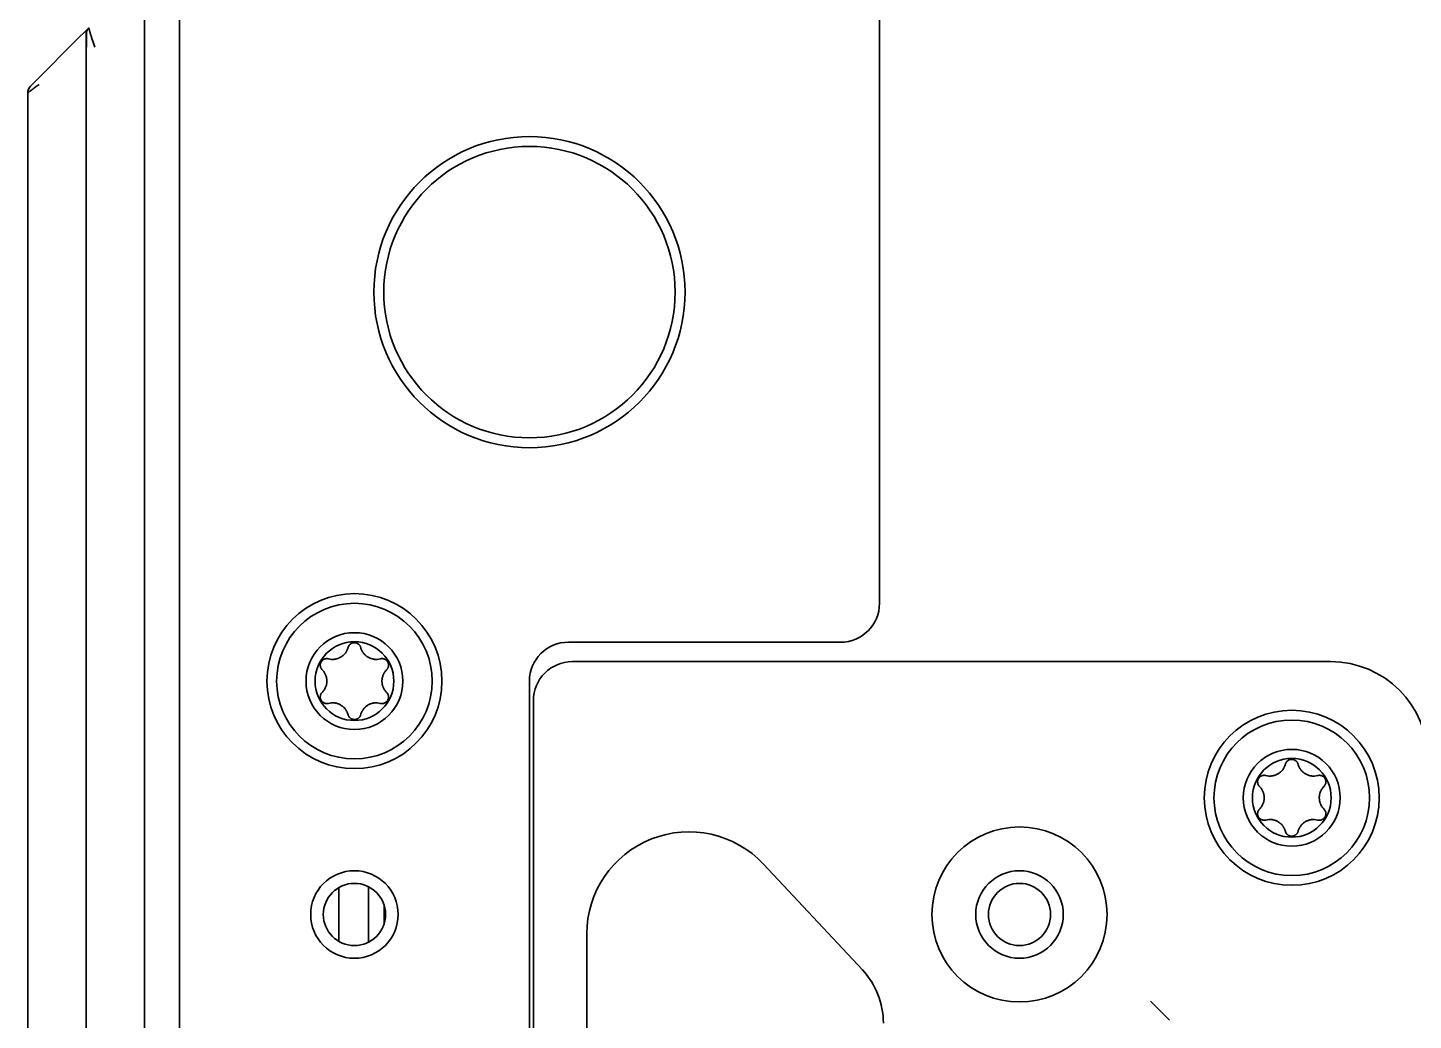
# Model space of a CAD drawing. Header units: millimetres. Extents: x -36 to 4467, y 2 to 3322.
# Drawn here: x 2487.3 to 2558.5, y 2707.6 to 2758.6 of the extents above; entities that cross this region are included whole.
import ezdxf

# ---------------------------------------------------------------- set-up
doc = ezdxf.new("R2010")
doc.units = ezdxf.units.MM
doc.layers.add('1', color=7, linetype='Continuous', true_color=0xffffff)

msp = doc.modelspace()

# ---------------------------------------------------------------- linework, layer by layer
at = {"layer": '1', "color": 7, "linetype": 'Continuous', "lineweight": 35}
for p, q in [((2495.073, 3178.038), (2495.073, 2652.038)), ((2493.273, 2546.379), (2493.273, 3159.238)), ((2531.073, 2729.038), (2531.073, 2761.038)), ((2489.687, 2757.902), (2490.419, 2758.635)), ((2490.273, 2758.281), (2490.273, 2757.626)), ((2487.858, 2756.074), (2489.687, 2757.902)), ((2490.273, 2757.626), (2490.273, 2696.85)), ((2487.419, 2755.635), (2487.858, 2756.074)), ((2487.273, 2755.281), (2487.273, 2699.195)), ((2515.073, 2727.038), (2529.073, 2727.038)), ((2515.273, 2726.038), (2554.273, 2726.038)), ((2513.073, 2652.038), (2513.073, 2725.038)), ((2513.273, 2652.038), (2513.273, 2724.038)), ((2530.193, 2710.192), (2525.105, 2715.626)), ((2503.273, 2711.65), (2503.273, 2714.422)), ((2504.798, 2711.612), (2504.798, 2714.464)), ((2505.595, 2712.545), (2505.595, 2713.53)), ((2516.023, 2712.038), (2516.023, 2694.038)), ((2545.991, 2707.598), (2545.006, 2708.582))]:
    msp.add_line(p, q, dxfattribs=at)
for centre, radius in [((2513.073, 2745.038), 7.492), ((2504.073, 2725.038), 4), ((2504.073, 2725.038), 2.49), ((2504.073, 2725.038), 2.025), ((2552.273, 2719.038), 4.5), ((2552.273, 2719.038), 4), ((2552.273, 2719.038), 2.49), ((2552.273, 2719.038), 2.025), ((2538.273, 2713.038), 4.5), ((2504.073, 2713.038), 1.6), ((2538.273, 2713.038), 2.25), ((2538.273, 2713.038), 1.6)]:
    msp.add_circle(centre, radius, dxfattribs=at)
for centre, radius, start, end in [((2490.773, 2758.281), 0.5, 135, 180), ((2487.773, 2755.281), 0.5, 135, 180), ((2513.073, 2745.038), 8, 0, 180), ((2513.073, 2745.038), 8, 180, 0), ((2504.073, 2725.038), 4.5, 90, 270), ((2504.073, 2725.038), 4.5, 270, 90), ((2529.073, 2729.038), 2, 270, 0), ((2515.073, 2725.038), 2, 90, 180), ((2515.273, 2724.038), 2, 90, 180), ((2554.273, 2721.038), 5, 0, 90), ((2521.273, 2712.038), 5.25, 43.11144, 180), ((2504.073, 2713.038), 2.25, 90, 270), ((2504.073, 2713.038), 2.25, 270, 90), ((2527.273, 2707.458), 4, 0, 43.11144)]:
    msp.add_arc(centre, radius, start, end, dxfattribs=at)
for points, knots in [([(2490.304, 2758.456), (2490.304, 2758.455), (2490.304, 2758.441), (2490.304, 2758.376), (2490.304, 2758.281), (2490.304, 2758.129), (2490.304, 2757.906), (2490.303, 2757.722), (2490.303, 2757.626)], [0, 0, 0, 0, 0.132199, 0.26283, 0.390572, 0.515533, 0.759291, 1, 1, 1, 1]), ([(2487.273, 2755.281), (2487.273, 2755.281), (2487.276, 2755.283), (2487.289, 2755.293), (2487.311, 2755.31), (2487.343, 2755.334), (2487.384, 2755.365), (2487.436, 2755.404), (2487.498, 2755.45), (2487.571, 2755.505), (2487.655, 2755.568), (2487.75, 2755.639), (2487.821, 2755.692), (2487.858, 2755.72)], [0, 0, 0, 0, 0.084746, 0.176271, 0.267797, 0.359322, 0.450847, 0.542373, 0.633898, 0.725424, 0.816949, 0.908475, 1, 1, 1, 1]), ([(2502.74, 2726.183), (2502.792, 2726.169), (2502.844, 2726.16), (2502.924, 2726.155), (2502.95, 2726.154), (2502.991, 2726.156), (2503.004, 2726.156), (2503.031, 2726.158), (2503.045, 2726.16), (2503.111, 2726.169), (2503.164, 2726.181), (2503.228, 2726.202), (2503.241, 2726.207), (2503.266, 2726.217), (2503.279, 2726.222), (2503.316, 2726.239), (2503.34, 2726.251), (2503.411, 2726.292), (2503.455, 2726.324), (2503.506, 2726.369), (2503.516, 2726.378), (2503.536, 2726.397), (2503.564, 2726.426), (2503.607, 2726.477), (2503.638, 2726.521), (2503.659, 2726.556), (2503.666, 2726.567), (2503.679, 2726.591), (2503.685, 2726.603), (2503.715, 2726.663), (2503.734, 2726.712), (2503.747, 2726.764)], [0, 0, 0, 0, 0.125, 0.125, 0.1875, 0.1875, 0.21875, 0.21875, 0.25, 0.25, 0.375, 0.375, 0.40625, 0.40625, 0.4375, 0.4375, 0.5, 0.5, 0.625, 0.625, 0.65625, 0.65625, 0.6875, 0.75, 0.8125, 0.8125, 0.84375, 0.84375, 0.875, 0.875, 1, 1, 1, 1]), ([(2503.747, 2726.764), (2503.752, 2726.782), (2503.764, 2726.816), (2503.782, 2726.847), (2503.797, 2726.87), (2503.802, 2726.878), (2503.814, 2726.892), (2503.82, 2726.899), (2503.838, 2726.919), (2503.852, 2726.931), (2503.873, 2726.948), (2503.881, 2726.953), (2503.897, 2726.964), (2503.904, 2726.968), (2503.929, 2726.981), (2503.946, 2726.989), (2503.972, 2726.998), (2503.981, 2727), (2503.999, 2727.005), (2504.008, 2727.007), (2504.035, 2727.012), (2504.054, 2727.013), (2504.081, 2727.013), (2504.091, 2727.013), (2504.109, 2727.011), (2504.119, 2727.01), (2504.146, 2727.005), (2504.164, 2727.001), (2504.19, 2726.992), (2504.199, 2726.989), (2504.216, 2726.981), (2504.224, 2726.977), (2504.248, 2726.964), (2504.264, 2726.954), (2504.286, 2726.937), (2504.293, 2726.931), (2504.306, 2726.919), (2504.313, 2726.912), (2504.332, 2726.892), (2504.343, 2726.878), (2504.358, 2726.855), (2504.363, 2726.847), (2504.372, 2726.831), (2504.376, 2726.823), (2504.387, 2726.799), (2504.393, 2726.782), (2504.398, 2726.764)], [0, 0, 0, 0, 0.0625, 0.125, 0.125, 0.15625, 0.15625, 0.1875, 0.1875, 0.25, 0.25, 0.28125, 0.28125, 0.3125, 0.3125, 0.375, 0.375, 0.40625, 0.40625, 0.4375, 0.4375, 0.5, 0.5, 0.53125, 0.53125, 0.5625, 0.5625, 0.625, 0.625, 0.65625, 0.65625, 0.6875, 0.6875, 0.75, 0.75, 0.78125, 0.78125, 0.8125, 0.8125, 0.875, 0.875, 0.90625, 0.90625, 0.9375, 0.9375, 1, 1, 1, 1]), ([(2504.398, 2726.764), (2504.412, 2726.712), (2504.43, 2726.663), (2504.465, 2726.591), (2504.478, 2726.568), (2504.499, 2726.534), (2504.507, 2726.522), (2504.522, 2726.5), (2504.53, 2726.489), (2504.571, 2726.436), (2504.607, 2726.396), (2504.658, 2726.352), (2504.669, 2726.343), (2504.69, 2726.326), (2504.701, 2726.318), (2504.734, 2726.294), (2504.757, 2726.279), (2504.828, 2726.238), (2504.877, 2726.216), (2504.942, 2726.194), (2504.955, 2726.19), (2504.981, 2726.182), (2505.02, 2726.172), (2505.086, 2726.16), (2505.14, 2726.156), (2505.18, 2726.155), (2505.194, 2726.155), (2505.221, 2726.155), (2505.234, 2726.156), (2505.301, 2726.16), (2505.353, 2726.169), (2505.405, 2726.183)], [0, 0, 0, 0, 0.125, 0.125, 0.1875, 0.1875, 0.21875, 0.21875, 0.25, 0.25, 0.375, 0.375, 0.40625, 0.40625, 0.4375, 0.4375, 0.5, 0.5, 0.625, 0.625, 0.65625, 0.65625, 0.6875, 0.75, 0.8125, 0.8125, 0.84375, 0.84375, 0.875, 0.875, 1, 1, 1, 1]), ([(2502.415, 2725.619), (2502.402, 2725.632), (2502.379, 2725.66), (2502.36, 2725.691), (2502.348, 2725.715), (2502.344, 2725.724), (2502.338, 2725.741), (2502.335, 2725.749), (2502.327, 2725.775), (2502.323, 2725.793), (2502.318, 2725.83), (2502.317, 2725.848), (2502.318, 2725.885), (2502.32, 2725.904), (2502.325, 2725.931), (2502.327, 2725.94), (2502.332, 2725.958), (2502.335, 2725.967), (2502.345, 2725.993), (2502.353, 2726.009), (2502.367, 2726.033), (2502.372, 2726.041), (2502.382, 2726.056), (2502.388, 2726.064), (2502.406, 2726.086), (2502.418, 2726.099), (2502.439, 2726.117), (2502.446, 2726.123), (2502.461, 2726.134), (2502.469, 2726.139), (2502.493, 2726.154), (2502.509, 2726.162), (2502.534, 2726.172), (2502.543, 2726.175), (2502.561, 2726.181), (2502.569, 2726.183), (2502.596, 2726.19), (2502.614, 2726.192), (2502.641, 2726.194), (2502.65, 2726.194), (2502.669, 2726.194), (2502.678, 2726.193), (2502.705, 2726.191), (2502.723, 2726.187), (2502.74, 2726.183)], [0, 0, 0, 0, 0.0625, 0.125, 0.125, 0.15625, 0.15625, 0.1875, 0.1875, 0.25, 0.25, 0.3125, 0.3125, 0.375, 0.375, 0.40625, 0.40625, 0.4375, 0.4375, 0.5, 0.5, 0.53125, 0.53125, 0.5625, 0.5625, 0.625, 0.625, 0.65625, 0.65625, 0.6875, 0.6875, 0.75, 0.75, 0.78125, 0.78125, 0.8125, 0.8125, 0.875, 0.875, 0.90625, 0.90625, 0.9375, 0.9375, 1, 1, 1, 1]), ([(2505.405, 2726.183), (2505.422, 2726.187), (2505.458, 2726.194), (2505.494, 2726.194), (2505.521, 2726.193), (2505.53, 2726.192), (2505.549, 2726.189), (2505.557, 2726.187), (2505.584, 2726.181), (2505.601, 2726.176), (2505.627, 2726.166), (2505.636, 2726.162), (2505.652, 2726.153), (2505.66, 2726.149), (2505.683, 2726.134), (2505.698, 2726.124), (2505.719, 2726.105), (2505.726, 2726.099), (2505.739, 2726.086), (2505.745, 2726.079), (2505.763, 2726.057), (2505.773, 2726.042), (2505.787, 2726.018), (2505.792, 2726.01), (2505.8, 2725.993), (2505.803, 2725.984), (2505.813, 2725.958), (2505.818, 2725.941), (2505.823, 2725.913), (2505.825, 2725.904), (2505.827, 2725.886), (2505.828, 2725.876), (2505.828, 2725.858), (2505.828, 2725.849), (2505.827, 2725.83), (2505.826, 2725.821), (2505.823, 2725.794), (2505.819, 2725.776), (2505.811, 2725.75), (2505.807, 2725.741), (2505.801, 2725.724), (2505.797, 2725.716), (2505.785, 2725.691), (2505.776, 2725.676), (2505.76, 2725.654), (2505.754, 2725.647), (2505.742, 2725.633), (2505.736, 2725.626), (2505.73, 2725.619)], [0, 0, 0, 0, 0.0625, 0.125, 0.125, 0.15625, 0.15625, 0.1875, 0.1875, 0.25, 0.25, 0.28125, 0.28125, 0.3125, 0.3125, 0.375, 0.375, 0.40625, 0.40625, 0.4375, 0.4375, 0.5, 0.5, 0.53125, 0.53125, 0.5625, 0.5625, 0.625, 0.625, 0.65625, 0.65625, 0.6875, 0.6875, 0.71875, 0.71875, 0.75, 0.75, 0.8125, 0.8125, 0.84375, 0.84375, 0.875, 0.875, 0.9375, 0.9375, 0.96875, 0.96875, 1, 1, 1, 1]), ([(2502.416, 2724.457), (2502.453, 2724.495), (2502.487, 2724.536), (2502.531, 2724.602), (2502.545, 2724.624), (2502.57, 2724.672), (2502.582, 2724.696), (2502.613, 2724.771), (2502.629, 2724.822), (2502.642, 2724.888), (2502.644, 2724.902), (2502.648, 2724.929), (2502.65, 2724.942), (2502.654, 2724.983), (2502.656, 2725.01), (2502.656, 2725.093), (2502.65, 2725.147), (2502.634, 2725.226), (2502.628, 2725.252), (2502.616, 2725.291), (2502.612, 2725.304), (2502.602, 2725.33), (2502.597, 2725.342), (2502.572, 2725.404), (2502.546, 2725.451), (2502.502, 2725.518), (2502.486, 2725.54), (2502.452, 2725.581), (2502.434, 2725.601), (2502.415, 2725.619)], [0, 0, 0, 0, 0.125, 0.125, 0.1875, 0.1875, 0.25, 0.25, 0.375, 0.375, 0.40625, 0.40625, 0.4375, 0.4375, 0.5, 0.5, 0.625, 0.625, 0.6875, 0.6875, 0.71875, 0.71875, 0.75, 0.75, 0.875, 0.875, 0.9375, 0.9375, 1, 1, 1, 1]), ([(2505.73, 2725.619), (2505.692, 2725.582), (2505.659, 2725.541), (2505.614, 2725.475), (2505.6, 2725.452), (2505.581, 2725.416), (2505.575, 2725.404), (2505.564, 2725.38), (2505.558, 2725.368), (2505.532, 2725.306), (2505.516, 2725.254), (2505.503, 2725.188), (2505.501, 2725.175), (2505.497, 2725.148), (2505.495, 2725.134), (2505.491, 2725.093), (2505.489, 2725.066), (2505.489, 2724.983), (2505.495, 2724.929), (2505.511, 2724.85), (2505.517, 2724.824), (2505.529, 2724.785), (2505.534, 2724.772), (2505.543, 2724.746), (2505.548, 2724.734), (2505.574, 2724.672), (2505.599, 2724.625), (2505.643, 2724.558), (2505.659, 2724.536), (2505.693, 2724.495), (2505.711, 2724.475), (2505.73, 2724.456)], [0, 0, 0, 0, 0.125, 0.125, 0.1875, 0.1875, 0.21875, 0.21875, 0.25, 0.25, 0.375, 0.375, 0.40625, 0.40625, 0.4375, 0.4375, 0.5, 0.5, 0.625, 0.625, 0.6875, 0.6875, 0.71875, 0.71875, 0.75, 0.75, 0.875, 0.875, 0.9375, 0.9375, 1, 1, 1, 1]), ([(2502.741, 2723.894), (2502.723, 2723.889), (2502.688, 2723.882), (2502.651, 2723.882), (2502.624, 2723.883), (2502.615, 2723.884), (2502.597, 2723.887), (2502.588, 2723.889), (2502.561, 2723.895), (2502.544, 2723.9), (2502.518, 2723.911), (2502.51, 2723.914), (2502.493, 2723.923), (2502.485, 2723.927), (2502.462, 2723.942), (2502.447, 2723.953), (2502.426, 2723.971), (2502.419, 2723.977), (2502.406, 2723.991), (2502.4, 2723.997), (2502.382, 2724.019), (2502.372, 2724.034), (2502.358, 2724.058), (2502.353, 2724.066), (2502.345, 2724.083), (2502.342, 2724.092), (2502.332, 2724.118), (2502.327, 2724.136), (2502.322, 2724.163), (2502.32, 2724.172), (2502.318, 2724.191), (2502.317, 2724.2), (2502.317, 2724.218), (2502.317, 2724.228), (2502.318, 2724.246), (2502.319, 2724.255), (2502.323, 2724.283), (2502.327, 2724.3), (2502.335, 2724.327), (2502.338, 2724.335), (2502.344, 2724.352), (2502.348, 2724.361), (2502.36, 2724.385), (2502.37, 2724.401), (2502.386, 2724.423), (2502.391, 2724.43), (2502.403, 2724.444), (2502.409, 2724.45), (2502.416, 2724.457)], [0, 0, 0, 0, 0.0625, 0.125, 0.125, 0.15625, 0.15625, 0.1875, 0.1875, 0.25, 0.25, 0.28125, 0.28125, 0.3125, 0.3125, 0.375, 0.375, 0.40625, 0.40625, 0.4375, 0.4375, 0.5, 0.5, 0.53125, 0.53125, 0.5625, 0.5625, 0.625, 0.625, 0.65625, 0.65625, 0.6875, 0.6875, 0.71875, 0.71875, 0.75, 0.75, 0.8125, 0.8125, 0.84375, 0.84375, 0.875, 0.875, 0.9375, 0.9375, 0.96875, 0.96875, 1, 1, 1, 1]), ([(2503.747, 2723.312), (2503.734, 2723.364), (2503.715, 2723.413), (2503.68, 2723.485), (2503.667, 2723.508), (2503.646, 2723.542), (2503.638, 2723.554), (2503.623, 2723.576), (2503.615, 2723.587), (2503.574, 2723.64), (2503.538, 2723.68), (2503.487, 2723.724), (2503.477, 2723.733), (2503.455, 2723.75), (2503.444, 2723.758), (2503.411, 2723.782), (2503.388, 2723.797), (2503.318, 2723.838), (2503.268, 2723.86), (2503.204, 2723.882), (2503.191, 2723.886), (2503.164, 2723.894), (2503.125, 2723.904), (2503.059, 2723.916), (2503.006, 2723.92), (2502.965, 2723.921), (2502.952, 2723.921), (2502.925, 2723.921), (2502.911, 2723.92), (2502.845, 2723.916), (2502.792, 2723.907), (2502.741, 2723.894)], [0, 0, 0, 0, 0.125, 0.125, 0.1875, 0.1875, 0.21875, 0.21875, 0.25, 0.25, 0.375, 0.375, 0.40625, 0.40625, 0.4375, 0.4375, 0.5, 0.5, 0.625, 0.625, 0.65625, 0.65625, 0.6875, 0.75, 0.8125, 0.8125, 0.84375, 0.84375, 0.875, 0.875, 1, 1, 1, 1]), ([(2505.405, 2723.894), (2505.353, 2723.907), (2505.301, 2723.916), (2505.221, 2723.921), (2505.195, 2723.922), (2505.155, 2723.921), (2505.141, 2723.92), (2505.114, 2723.918), (2505.101, 2723.916), (2505.034, 2723.908), (2504.982, 2723.896), (2504.917, 2723.874), (2504.905, 2723.869), (2504.879, 2723.859), (2504.867, 2723.854), (2504.829, 2723.837), (2504.805, 2723.825), (2504.735, 2723.784), (2504.691, 2723.753), (2504.639, 2723.708), (2504.629, 2723.698), (2504.61, 2723.679), (2504.581, 2723.65), (2504.538, 2723.599), (2504.507, 2723.555), (2504.486, 2723.521), (2504.479, 2723.509), (2504.466, 2723.486), (2504.46, 2723.474), (2504.43, 2723.414), (2504.412, 2723.364), (2504.398, 2723.313)], [0, 0, 0, 0, 0.125, 0.125, 0.1875, 0.1875, 0.21875, 0.21875, 0.25, 0.25, 0.375, 0.375, 0.40625, 0.40625, 0.4375, 0.4375, 0.5, 0.5, 0.625, 0.625, 0.65625, 0.65625, 0.6875, 0.75, 0.8125, 0.8125, 0.84375, 0.84375, 0.875, 0.875, 1, 1, 1, 1]), ([(2505.73, 2724.456), (2505.743, 2724.444), (2505.766, 2724.416), (2505.785, 2724.385), (2505.797, 2724.36), (2505.801, 2724.352), (2505.807, 2724.335), (2505.811, 2724.327), (2505.819, 2724.301), (2505.822, 2724.283), (2505.826, 2724.255), (2505.827, 2724.246), (2505.828, 2724.228), (2505.828, 2724.218), (2505.827, 2724.191), (2505.825, 2724.173), (2505.82, 2724.145), (2505.818, 2724.136), (2505.813, 2724.118), (2505.81, 2724.11), (2505.8, 2724.084), (2505.792, 2724.067), (2505.779, 2724.043), (2505.773, 2724.035), (2505.763, 2724.02), (2505.757, 2724.012), (2505.74, 2723.991), (2505.727, 2723.978), (2505.706, 2723.959), (2505.699, 2723.953), (2505.684, 2723.942), (2505.676, 2723.937), (2505.653, 2723.923), (2505.636, 2723.914), (2505.611, 2723.904), (2505.602, 2723.901), (2505.585, 2723.895), (2505.576, 2723.893), (2505.549, 2723.887), (2505.531, 2723.884), (2505.504, 2723.882), (2505.495, 2723.882), (2505.476, 2723.882), (2505.467, 2723.883), (2505.44, 2723.886), (2505.423, 2723.889), (2505.405, 2723.893)], [0, 0, 0, 0, 0.0625, 0.125, 0.125, 0.15625, 0.15625, 0.1875, 0.1875, 0.25, 0.25, 0.28125, 0.28125, 0.3125, 0.3125, 0.375, 0.375, 0.40625, 0.40625, 0.4375, 0.4375, 0.5, 0.5, 0.53125, 0.53125, 0.5625, 0.5625, 0.625, 0.625, 0.65625, 0.65625, 0.6875, 0.6875, 0.75, 0.75, 0.78125, 0.78125, 0.8125, 0.8125, 0.875, 0.875, 0.90625, 0.90625, 0.9375, 0.9375, 1, 1, 1, 1]), ([(2504.398, 2723.312), (2504.393, 2723.295), (2504.381, 2723.261), (2504.363, 2723.229), (2504.348, 2723.206), (2504.343, 2723.199), (2504.331, 2723.184), (2504.326, 2723.177), (2504.307, 2723.157), (2504.294, 2723.145), (2504.272, 2723.128), (2504.264, 2723.123), (2504.249, 2723.113), (2504.241, 2723.108), (2504.217, 2723.095), (2504.2, 2723.087), (2504.173, 2723.078), (2504.164, 2723.076), (2504.146, 2723.071), (2504.137, 2723.069), (2504.11, 2723.065), (2504.092, 2723.063), (2504.064, 2723.063), (2504.054, 2723.063), (2504.036, 2723.065), (2504.027, 2723.066), (2503.999, 2723.071), (2503.981, 2723.075), (2503.955, 2723.084), (2503.946, 2723.087), (2503.929, 2723.095), (2503.921, 2723.099), (2503.897, 2723.112), (2503.881, 2723.122), (2503.86, 2723.139), (2503.852, 2723.145), (2503.839, 2723.157), (2503.832, 2723.164), (2503.814, 2723.184), (2503.802, 2723.198), (2503.787, 2723.221), (2503.783, 2723.228), (2503.774, 2723.244), (2503.77, 2723.253), (2503.758, 2723.277), (2503.752, 2723.294), (2503.748, 2723.312)], [0, 0, 0, 0, 0.0625, 0.125, 0.125, 0.15625, 0.15625, 0.1875, 0.1875, 0.25, 0.25, 0.28125, 0.28125, 0.3125, 0.3125, 0.375, 0.375, 0.40625, 0.40625, 0.4375, 0.4375, 0.5, 0.5, 0.53125, 0.53125, 0.5625, 0.5625, 0.625, 0.625, 0.65625, 0.65625, 0.6875, 0.6875, 0.75, 0.75, 0.78125, 0.78125, 0.8125, 0.8125, 0.875, 0.875, 0.90625, 0.90625, 0.9375, 0.9375, 1, 1, 1, 1]), ([(2550.94, 2720.183), (2550.992, 2720.169), (2551.044, 2720.16), (2551.124, 2720.155), (2551.15, 2720.154), (2551.191, 2720.156), (2551.204, 2720.156), (2551.231, 2720.158), (2551.245, 2720.16), (2551.311, 2720.168), (2551.364, 2720.181), (2551.428, 2720.202), (2551.441, 2720.207), (2551.466, 2720.217), (2551.479, 2720.222), (2551.516, 2720.239), (2551.54, 2720.251), (2551.611, 2720.292), (2551.655, 2720.324), (2551.706, 2720.369), (2551.716, 2720.378), (2551.736, 2720.397), (2551.764, 2720.426), (2551.807, 2720.477), (2551.838, 2720.521), (2551.859, 2720.556), (2551.866, 2720.567), (2551.879, 2720.591), (2551.885, 2720.603), (2551.915, 2720.663), (2551.934, 2720.712), (2551.947, 2720.764)], [0, 0, 0, 0, 0.125, 0.125, 0.1875, 0.1875, 0.21875, 0.21875, 0.25, 0.25, 0.375, 0.375, 0.40625, 0.40625, 0.4375, 0.4375, 0.5, 0.5, 0.625, 0.625, 0.65625, 0.65625, 0.6875, 0.75, 0.8125, 0.8125, 0.84375, 0.84375, 0.875, 0.875, 1, 1, 1, 1]), ([(2551.947, 2720.764), (2551.952, 2720.782), (2551.964, 2720.816), (2551.982, 2720.847), (2551.997, 2720.87), (2552.002, 2720.878), (2552.014, 2720.892), (2552.02, 2720.899), (2552.038, 2720.919), (2552.052, 2720.931), (2552.073, 2720.948), (2552.081, 2720.953), (2552.097, 2720.964), (2552.104, 2720.968), (2552.129, 2720.981), (2552.146, 2720.989), (2552.172, 2720.998), (2552.181, 2721), (2552.199, 2721.005), (2552.208, 2721.007), (2552.235, 2721.012), (2552.254, 2721.013), (2552.281, 2721.013), (2552.291, 2721.013), (2552.309, 2721.011), (2552.319, 2721.01), (2552.346, 2721.005), (2552.364, 2721.001), (2552.39, 2720.992), (2552.399, 2720.989), (2552.416, 2720.981), (2552.424, 2720.977), (2552.448, 2720.964), (2552.464, 2720.954), (2552.486, 2720.937), (2552.493, 2720.931), (2552.506, 2720.919), (2552.513, 2720.912), (2552.532, 2720.892), (2552.543, 2720.878), (2552.558, 2720.855), (2552.563, 2720.847), (2552.572, 2720.831), (2552.576, 2720.823), (2552.587, 2720.799), (2552.593, 2720.782), (2552.598, 2720.764)], [0, 0, 0, 0, 0.0625, 0.125, 0.125, 0.15625, 0.15625, 0.1875, 0.1875, 0.25, 0.25, 0.28125, 0.28125, 0.3125, 0.3125, 0.375, 0.375, 0.40625, 0.40625, 0.4375, 0.4375, 0.5, 0.5, 0.53125, 0.53125, 0.5625, 0.5625, 0.625, 0.625, 0.65625, 0.65625, 0.6875, 0.6875, 0.75, 0.75, 0.78125, 0.78125, 0.8125, 0.8125, 0.875, 0.875, 0.90625, 0.90625, 0.9375, 0.9375, 1, 1, 1, 1]), ([(2552.598, 2720.764), (2552.612, 2720.712), (2552.63, 2720.663), (2552.665, 2720.591), (2552.678, 2720.568), (2552.699, 2720.534), (2552.707, 2720.522), (2552.722, 2720.5), (2552.73, 2720.489), (2552.771, 2720.436), (2552.807, 2720.396), (2552.858, 2720.352), (2552.869, 2720.343), (2552.89, 2720.326), (2552.901, 2720.318), (2552.934, 2720.294), (2552.957, 2720.279), (2553.028, 2720.238), (2553.077, 2720.216), (2553.142, 2720.194), (2553.155, 2720.19), (2553.181, 2720.182), (2553.22, 2720.172), (2553.286, 2720.16), (2553.34, 2720.156), (2553.38, 2720.155), (2553.394, 2720.155), (2553.421, 2720.155), (2553.434, 2720.156), (2553.501, 2720.16), (2553.553, 2720.169), (2553.605, 2720.183)], [0, 0, 0, 0, 0.125, 0.125, 0.1875, 0.1875, 0.21875, 0.21875, 0.25, 0.25, 0.375, 0.375, 0.40625, 0.40625, 0.4375, 0.4375, 0.5, 0.5, 0.625, 0.625, 0.65625, 0.65625, 0.6875, 0.75, 0.8125, 0.8125, 0.84375, 0.84375, 0.875, 0.875, 1, 1, 1, 1]), ([(2550.615, 2719.619), (2550.602, 2719.632), (2550.579, 2719.66), (2550.56, 2719.691), (2550.548, 2719.715), (2550.544, 2719.724), (2550.538, 2719.741), (2550.535, 2719.749), (2550.527, 2719.775), (2550.523, 2719.793), (2550.518, 2719.83), (2550.517, 2719.848), (2550.518, 2719.885), (2550.52, 2719.904), (2550.525, 2719.931), (2550.527, 2719.94), (2550.532, 2719.958), (2550.535, 2719.967), (2550.545, 2719.993), (2550.553, 2720.009), (2550.567, 2720.033), (2550.572, 2720.041), (2550.582, 2720.056), (2550.588, 2720.064), (2550.606, 2720.086), (2550.618, 2720.099), (2550.639, 2720.117), (2550.646, 2720.123), (2550.661, 2720.134), (2550.669, 2720.139), (2550.693, 2720.154), (2550.709, 2720.162), (2550.734, 2720.172), (2550.743, 2720.175), (2550.761, 2720.181), (2550.769, 2720.183), (2550.796, 2720.189), (2550.814, 2720.192), (2550.841, 2720.194), (2550.85, 2720.194), (2550.869, 2720.194), (2550.878, 2720.193), (2550.905, 2720.19), (2550.923, 2720.187), (2550.94, 2720.183)], [0, 0, 0, 0, 0.0625, 0.125, 0.125, 0.15625, 0.15625, 0.1875, 0.1875, 0.25, 0.25, 0.3125, 0.3125, 0.375, 0.375, 0.40625, 0.40625, 0.4375, 0.4375, 0.5, 0.5, 0.53125, 0.53125, 0.5625, 0.5625, 0.625, 0.625, 0.65625, 0.65625, 0.6875, 0.6875, 0.75, 0.75, 0.78125, 0.78125, 0.8125, 0.8125, 0.875, 0.875, 0.90625, 0.90625, 0.9375, 0.9375, 1, 1, 1, 1]), ([(2550.616, 2718.457), (2550.653, 2718.495), (2550.687, 2718.536), (2550.731, 2718.602), (2550.745, 2718.624), (2550.77, 2718.672), (2550.782, 2718.696), (2550.813, 2718.771), (2550.829, 2718.822), (2550.842, 2718.888), (2550.844, 2718.902), (2550.848, 2718.929), (2550.85, 2718.942), (2550.854, 2718.983), (2550.856, 2719.01), (2550.856, 2719.093), (2550.85, 2719.147), (2550.834, 2719.226), (2550.828, 2719.252), (2550.816, 2719.291), (2550.812, 2719.304), (2550.802, 2719.33), (2550.797, 2719.342), (2550.772, 2719.404), (2550.746, 2719.451), (2550.702, 2719.518), (2550.686, 2719.54), (2550.652, 2719.581), (2550.634, 2719.601), (2550.615, 2719.619)], [0, 0, 0, 0, 0.125, 0.125, 0.1875, 0.1875, 0.25, 0.25, 0.375, 0.375, 0.40625, 0.40625, 0.4375, 0.4375, 0.5, 0.5, 0.625, 0.625, 0.6875, 0.6875, 0.71875, 0.71875, 0.75, 0.75, 0.875, 0.875, 0.9375, 0.9375, 1, 1, 1, 1]), ([(2553.605, 2720.183), (2553.622, 2720.187), (2553.658, 2720.194), (2553.694, 2720.194), (2553.721, 2720.193), (2553.73, 2720.192), (2553.749, 2720.189), (2553.757, 2720.187), (2553.784, 2720.181), (2553.801, 2720.176), (2553.827, 2720.166), (2553.836, 2720.162), (2553.852, 2720.153), (2553.86, 2720.149), (2553.883, 2720.134), (2553.898, 2720.123), (2553.919, 2720.105), (2553.926, 2720.099), (2553.939, 2720.086), (2553.945, 2720.079), (2553.963, 2720.057), (2553.973, 2720.042), (2553.987, 2720.018), (2553.992, 2720.01), (2554, 2719.993), (2554.003, 2719.984), (2554.013, 2719.958), (2554.018, 2719.941), (2554.023, 2719.913), (2554.025, 2719.904), (2554.027, 2719.886), (2554.028, 2719.876), (2554.028, 2719.858), (2554.028, 2719.849), (2554.027, 2719.83), (2554.026, 2719.821), (2554.023, 2719.794), (2554.019, 2719.776), (2554.011, 2719.75), (2554.007, 2719.741), (2554.001, 2719.724), (2553.997, 2719.716), (2553.985, 2719.691), (2553.976, 2719.676), (2553.96, 2719.654), (2553.954, 2719.646), (2553.942, 2719.633), (2553.936, 2719.626), (2553.93, 2719.619)], [0, 0, 0, 0, 0.0625, 0.125, 0.125, 0.15625, 0.15625, 0.1875, 0.1875, 0.25, 0.25, 0.28125, 0.28125, 0.3125, 0.3125, 0.375, 0.375, 0.40625, 0.40625, 0.4375, 0.4375, 0.5, 0.5, 0.53125, 0.53125, 0.5625, 0.5625, 0.625, 0.625, 0.65625, 0.65625, 0.6875, 0.6875, 0.71875, 0.71875, 0.75, 0.75, 0.8125, 0.8125, 0.84375, 0.84375, 0.875, 0.875, 0.9375, 0.9375, 0.96875, 0.96875, 1, 1, 1, 1]), ([(2553.93, 2719.619), (2553.892, 2719.582), (2553.859, 2719.541), (2553.814, 2719.475), (2553.8, 2719.452), (2553.781, 2719.416), (2553.775, 2719.404), (2553.764, 2719.38), (2553.758, 2719.368), (2553.732, 2719.306), (2553.716, 2719.254), (2553.703, 2719.188), (2553.701, 2719.175), (2553.697, 2719.148), (2553.695, 2719.134), (2553.691, 2719.093), (2553.689, 2719.066), (2553.689, 2718.983), (2553.695, 2718.929), (2553.711, 2718.85), (2553.717, 2718.824), (2553.729, 2718.785), (2553.734, 2718.772), (2553.743, 2718.746), (2553.748, 2718.734), (2553.774, 2718.672), (2553.799, 2718.625), (2553.843, 2718.558), (2553.859, 2718.536), (2553.893, 2718.495), (2553.911, 2718.475), (2553.93, 2718.456)], [0, 0, 0, 0, 0.125, 0.125, 0.1875, 0.1875, 0.21875, 0.21875, 0.25, 0.25, 0.375, 0.375, 0.40625, 0.40625, 0.4375, 0.4375, 0.5, 0.5, 0.625, 0.625, 0.6875, 0.6875, 0.71875, 0.71875, 0.75, 0.75, 0.875, 0.875, 0.9375, 0.9375, 1, 1, 1, 1]), ([(2550.941, 2717.894), (2550.923, 2717.889), (2550.888, 2717.882), (2550.851, 2717.882), (2550.824, 2717.883), (2550.815, 2717.884), (2550.797, 2717.887), (2550.788, 2717.889), (2550.761, 2717.895), (2550.744, 2717.9), (2550.718, 2717.911), (2550.71, 2717.914), (2550.693, 2717.923), (2550.685, 2717.927), (2550.662, 2717.942), (2550.647, 2717.953), (2550.626, 2717.971), (2550.619, 2717.977), (2550.606, 2717.991), (2550.6, 2717.997), (2550.582, 2718.019), (2550.572, 2718.034), (2550.558, 2718.058), (2550.553, 2718.066), (2550.545, 2718.083), (2550.542, 2718.092), (2550.532, 2718.118), (2550.527, 2718.136), (2550.522, 2718.163), (2550.52, 2718.172), (2550.518, 2718.191), (2550.517, 2718.2), (2550.517, 2718.218), (2550.517, 2718.228), (2550.518, 2718.246), (2550.519, 2718.255), (2550.523, 2718.283), (2550.527, 2718.3), (2550.535, 2718.327), (2550.538, 2718.335), (2550.544, 2718.352), (2550.548, 2718.361), (2550.56, 2718.385), (2550.57, 2718.401), (2550.586, 2718.423), (2550.591, 2718.43), (2550.603, 2718.444), (2550.609, 2718.45), (2550.616, 2718.457)], [0, 0, 0, 0, 0.0625, 0.125, 0.125, 0.15625, 0.15625, 0.1875, 0.1875, 0.25, 0.25, 0.28125, 0.28125, 0.3125, 0.3125, 0.375, 0.375, 0.40625, 0.40625, 0.4375, 0.4375, 0.5, 0.5, 0.53125, 0.53125, 0.5625, 0.5625, 0.625, 0.625, 0.65625, 0.65625, 0.6875, 0.6875, 0.71875, 0.71875, 0.75, 0.75, 0.8125, 0.8125, 0.84375, 0.84375, 0.875, 0.875, 0.9375, 0.9375, 0.96875, 0.96875, 1, 1, 1, 1]), ([(2553.93, 2718.456), (2553.943, 2718.444), (2553.966, 2718.416), (2553.985, 2718.385), (2553.997, 2718.36), (2554.001, 2718.352), (2554.007, 2718.335), (2554.011, 2718.327), (2554.019, 2718.301), (2554.022, 2718.283), (2554.026, 2718.255), (2554.027, 2718.246), (2554.028, 2718.228), (2554.028, 2718.218), (2554.027, 2718.191), (2554.025, 2718.173), (2554.02, 2718.145), (2554.018, 2718.136), (2554.013, 2718.118), (2554.01, 2718.11), (2554, 2718.084), (2553.992, 2718.067), (2553.979, 2718.043), (2553.973, 2718.035), (2553.963, 2718.02), (2553.957, 2718.012), (2553.94, 2717.991), (2553.927, 2717.978), (2553.906, 2717.959), (2553.899, 2717.953), (2553.884, 2717.942), (2553.876, 2717.937), (2553.853, 2717.923), (2553.836, 2717.914), (2553.811, 2717.904), (2553.802, 2717.901), (2553.785, 2717.895), (2553.776, 2717.893), (2553.749, 2717.887), (2553.731, 2717.884), (2553.704, 2717.882), (2553.695, 2717.882), (2553.676, 2717.882), (2553.667, 2717.883), (2553.64, 2717.886), (2553.623, 2717.889), (2553.605, 2717.893)], [0, 0, 0, 0, 0.0625, 0.125, 0.125, 0.15625, 0.15625, 0.1875, 0.1875, 0.25, 0.25, 0.28125, 0.28125, 0.3125, 0.3125, 0.375, 0.375, 0.40625, 0.40625, 0.4375, 0.4375, 0.5, 0.5, 0.53125, 0.53125, 0.5625, 0.5625, 0.625, 0.625, 0.65625, 0.65625, 0.6875, 0.6875, 0.75, 0.75, 0.78125, 0.78125, 0.8125, 0.8125, 0.875, 0.875, 0.90625, 0.90625, 0.9375, 0.9375, 1, 1, 1, 1]), ([(2551.947, 2717.312), (2551.934, 2717.364), (2551.915, 2717.413), (2551.88, 2717.485), (2551.867, 2717.508), (2551.846, 2717.542), (2551.838, 2717.554), (2551.823, 2717.576), (2551.815, 2717.587), (2551.774, 2717.64), (2551.738, 2717.68), (2551.687, 2717.724), (2551.677, 2717.733), (2551.655, 2717.75), (2551.644, 2717.758), (2551.611, 2717.782), (2551.588, 2717.797), (2551.518, 2717.838), (2551.468, 2717.86), (2551.404, 2717.882), (2551.391, 2717.886), (2551.364, 2717.894), (2551.325, 2717.904), (2551.259, 2717.916), (2551.206, 2717.92), (2551.165, 2717.921), (2551.152, 2717.921), (2551.125, 2717.921), (2551.111, 2717.92), (2551.045, 2717.916), (2550.992, 2717.907), (2550.941, 2717.894)], [0, 0, 0, 0, 0.125, 0.125, 0.1875, 0.1875, 0.21875, 0.21875, 0.25, 0.25, 0.375, 0.375, 0.40625, 0.40625, 0.4375, 0.4375, 0.5, 0.5, 0.625, 0.625, 0.65625, 0.65625, 0.6875, 0.75, 0.8125, 0.8125, 0.84375, 0.84375, 0.875, 0.875, 1, 1, 1, 1]), ([(2553.605, 2717.894), (2553.553, 2717.907), (2553.501, 2717.916), (2553.421, 2717.921), (2553.395, 2717.922), (2553.355, 2717.921), (2553.341, 2717.92), (2553.314, 2717.918), (2553.301, 2717.916), (2553.234, 2717.908), (2553.182, 2717.896), (2553.117, 2717.874), (2553.105, 2717.869), (2553.079, 2717.859), (2553.067, 2717.854), (2553.029, 2717.837), (2553.005, 2717.825), (2552.935, 2717.784), (2552.891, 2717.753), (2552.839, 2717.708), (2552.829, 2717.698), (2552.81, 2717.679), (2552.781, 2717.65), (2552.738, 2717.599), (2552.707, 2717.555), (2552.686, 2717.521), (2552.679, 2717.509), (2552.666, 2717.485), (2552.66, 2717.474), (2552.63, 2717.414), (2552.612, 2717.364), (2552.598, 2717.313)], [0, 0, 0, 0, 0.125, 0.125, 0.1875, 0.1875, 0.21875, 0.21875, 0.25, 0.25, 0.375, 0.375, 0.40625, 0.40625, 0.4375, 0.4375, 0.5, 0.5, 0.625, 0.625, 0.65625, 0.65625, 0.6875, 0.75, 0.8125, 0.8125, 0.84375, 0.84375, 0.875, 0.875, 1, 1, 1, 1]), ([(2552.598, 2717.312), (2552.593, 2717.295), (2552.581, 2717.261), (2552.563, 2717.229), (2552.548, 2717.206), (2552.543, 2717.199), (2552.531, 2717.184), (2552.526, 2717.177), (2552.507, 2717.157), (2552.494, 2717.145), (2552.472, 2717.128), (2552.464, 2717.123), (2552.449, 2717.113), (2552.441, 2717.108), (2552.417, 2717.095), (2552.4, 2717.087), (2552.373, 2717.078), (2552.364, 2717.076), (2552.346, 2717.071), (2552.337, 2717.069), (2552.31, 2717.065), (2552.292, 2717.063), (2552.264, 2717.063), (2552.254, 2717.063), (2552.236, 2717.065), (2552.227, 2717.066), (2552.199, 2717.071), (2552.181, 2717.075), (2552.155, 2717.084), (2552.146, 2717.087), (2552.129, 2717.095), (2552.121, 2717.099), (2552.097, 2717.112), (2552.081, 2717.122), (2552.06, 2717.139), (2552.052, 2717.145), (2552.039, 2717.157), (2552.032, 2717.164), (2552.014, 2717.184), (2552.002, 2717.198), (2551.987, 2717.221), (2551.983, 2717.228), (2551.974, 2717.244), (2551.97, 2717.253), (2551.958, 2717.277), (2551.952, 2717.294), (2551.948, 2717.312)], [0, 0, 0, 0, 0.0625, 0.125, 0.125, 0.15625, 0.15625, 0.1875, 0.1875, 0.25, 0.25, 0.28125, 0.28125, 0.3125, 0.3125, 0.375, 0.375, 0.40625, 0.40625, 0.4375, 0.4375, 0.5, 0.5, 0.53125, 0.53125, 0.5625, 0.5625, 0.625, 0.625, 0.65625, 0.65625, 0.6875, 0.6875, 0.75, 0.75, 0.78125, 0.78125, 0.8125, 0.8125, 0.875, 0.875, 0.90625, 0.90625, 0.9375, 0.9375, 1, 1, 1, 1])]:
    msp.add_open_spline(points, degree=3, knots=knots, dxfattribs=at)
msp.add_open_spline([(2490.419, 2758.635), (2490.418, 2758.634), (2490.418, 2758.63), (2490.419, 2758.615), (2490.424, 2758.593), (2490.431, 2758.562), (2490.441, 2758.523), (2490.454, 2758.476), (2490.47, 2758.421), (2490.488, 2758.358), (2490.509, 2758.288), (2490.533, 2758.21), (2490.559, 2758.126), (2490.588, 2758.035), (2490.619, 2757.938), (2490.651, 2757.837), (2490.685, 2757.733), (2490.708, 2757.662), (2490.72, 2757.626)], degree=3, dxfattribs=at)

doc.saveas('drawing.dxf')
